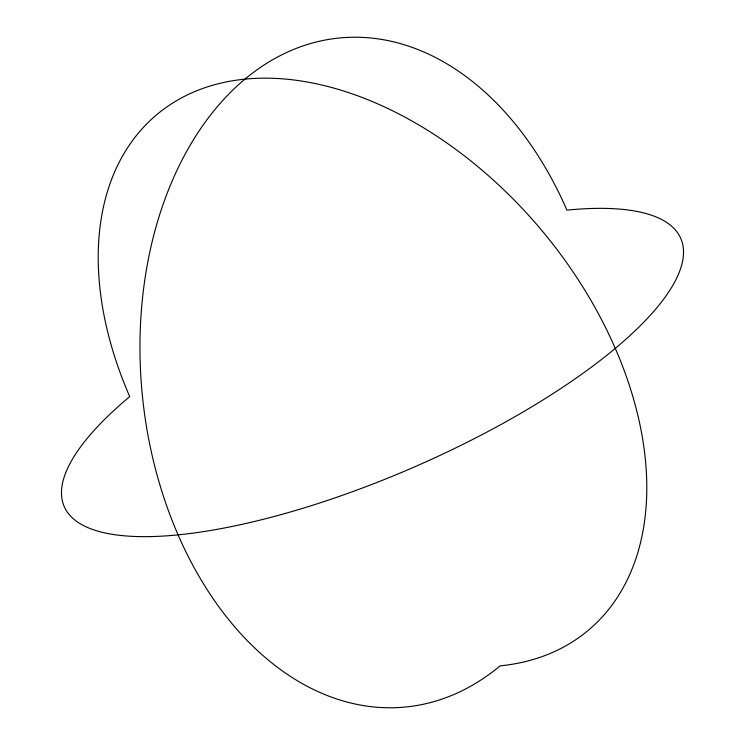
<?xml version="1.0" encoding="UTF-8"?>
<svg xmlns="http://www.w3.org/2000/svg" width="745" height="745" viewBox="0 0 745 745"><rect width="100%" height="100%" fill="white"/><g stroke="black" fill="none" stroke-linecap="round" stroke-linejoin="round"><path stroke-width="1.12" d="M615.277 348.39A336.172 103.322 -23.5 0 0 566.917 210.127A336.172 231.276 84.3 0 0 244.937 79.138A336.172 221.014 50.1 0 0 129.723 396.61A336.172 103.322 -23.5 0 0 178.083 534.873A336.172 231.276 84.3 0 0 500.063 665.862A336.172 221.014 50.1 0 0 615.277 348.39A336.172 221.014 50.1 0 0 244.937 79.138A336.172 231.276 84.3 0 0 178.083 534.873A336.172 103.322 -23.5 0 0 615.277 348.39"/></g></svg>
